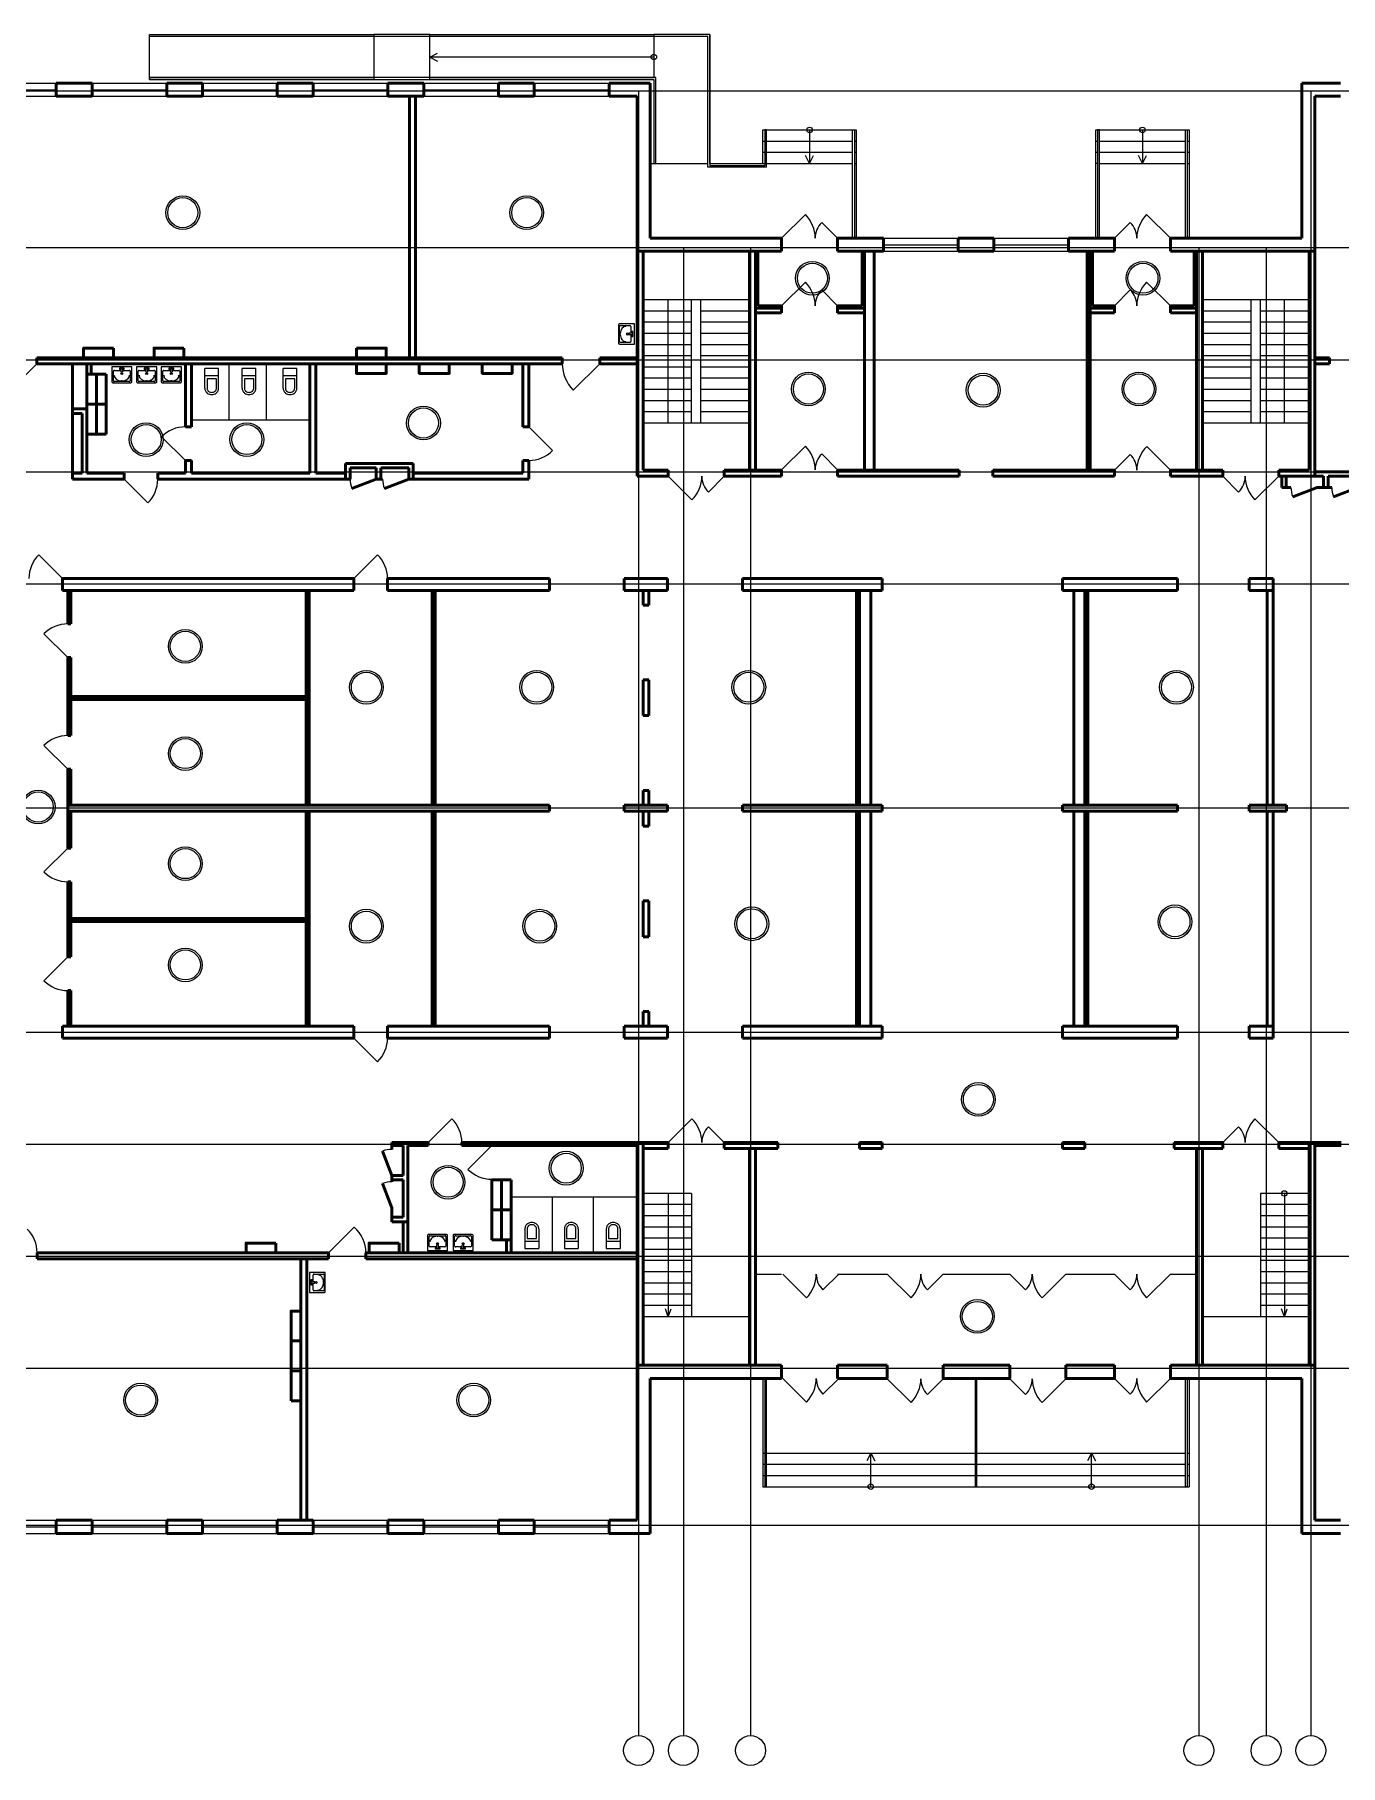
# Model space of a CAD drawing. Header units: metres. Extents: x 0 to 126, y 1 to 57.
# Drawn here: x 29.47 to 64.43, y 9.18 to 55.51 of the extents above; entities that cross this region are included whole.
import ezdxf

# ---------------------------------------------------------------- set-up
doc = ezdxf.new("R2010")
doc.units = ezdxf.units.M
doc.linetypes.add('ACAD_ISO04W100', pattern=[30, 24, -3, 0, -3])
for name, color, linetype in [('SANTEH', 7, 'Continuous'), ('Окна', 127, 'Continuous'), ('Оси', 30, 'Continuous'), ('Осн надпись', 7, 'Continuous'), ('размеры оси', 163, 'Continuous'), ('Сантехника', 7, 'Continuous')]:
    doc.layers.add(name, color=color, linetype=linetype)
doc.layers.add('Двери', color=250, linetype='Continuous', lineweight=5)
doc.layers.add('Стены', color=7, linetype='Continuous', lineweight=50)

# ---------------------------------------------------------------- blocks, each defined once
blk = doc.blocks.new('WC With Cistern_103')
at = {"layer": 'SANTEH', "linetype": 'Continuous'}
for p, q in [((0, 170), (0, 700)), ((370, 700), (0, 700)), ((370, 500), (0, 500)), ((370, 170), (370, 700)), ((60, 425), (60, 170)), ((310, 425), (60, 425)), ((310, 170), (310, 425))]:
    blk.add_line(p, q, dxfattribs=at)
for points in [[(0, 170), (1, 151), (4, 133), (10, 115), (17, 97), (27, 81), (38, 66), (51, 52), (65, 40)], [(60, 170), (61, 158), (63, 146), (66, 135), (71, 124), (77, 114), (84, 104), (92, 96), (101, 88)], [(65, 40), (92, 23), (122, 10), (153, 3), (185, 0), (217, 3), (248, 10), (278, 23), (305, 40)], [(101, 88), (120, 76), (141, 67), (163, 62), (185, 60), (207, 62), (229, 67), (250, 76), (269, 88)], [(269, 88), (278, 96), (286, 104), (293, 114), (299, 124), (304, 135), (307, 146), (309, 158), (310, 170)], [(305, 40), (319, 52), (332, 66), (343, 81), (353, 97), (360, 115), (366, 133), (369, 151), (370, 170)]]:
    blk.add_lwpolyline(points, dxfattribs=at)
blk = doc.blocks.new('Rac7')
at = {"color": 0}
for p, q in [((-39501, -24232), (-39501, -23830)), ((-39474, -23808), (-38988, -23808)), ((-39457, -23859), (-39457, -24115)), ((-39032, -23838), (-39430, -23838)), ((-39221, -23855), (-39241, -23855)), ((-39005, -24115), (-39005, -23859)), ((-39005, -23859), (-39005, -23859)), ((-38961, -23830), (-38961, -24232)), ((-38961, -24232), (-39501, -24232)), ((-39430, -24136), (-39253, -24136)), ((-39297, -24164), (-39253, -24164)), ((-39297, -24194), (-39297, -24164)), ((-39165, -24194), (-39297, -24194)), ((-39253, -24186), (-39253, -24094)), ((-39253, -24186), (-39209, -24186)), ((-39209, -24186), (-39209, -24094)), ((-39209, -24136), (-39032, -24136)), ((-39209, -24164), (-39165, -24164)), ((-39165, -24164), (-39165, -24194))]:
    blk.add_line(p, q, dxfattribs=at)
at = {"color": 0, "extrusion": (0, 0, -1)}
for centre, major_axis, start_param, end_param in [((-39474, -23830), (-27, 0), 0, 1.570796), ((-39430, -23859), (-27, 0), 0, 1.570796), ((-39241, -24007), (-194, 0), 0, 1.570796), ((-39231, -24104), (-25.3, 0), 0.552816, 2.588777), ((-39221, -24007), (-194, 0), 1.570796, 3.141593), ((-39032, -23859), (-27, 0), 1.570796, 3.141593), ((-38988, -23830), (-27, 0), 1.570796, 3.141593), ((-39430, -24115), (-27, 0), -1.570796, 0), ((-39032, -24115), (-27, 0), -3.141593, -1.570796)]:
    blk.add_ellipse(centre, major_axis=major_axis, ratio=0.785714, start_param=start_param, end_param=end_param, dxfattribs=at)
blk.add_ellipse((-39231, -24048), major_axis=(-27.9, 0), ratio=0.785714, dxfattribs=at)

msp = doc.modelspace()

# ---------------------------------------------------------------- linework, layer by layer
for p, q in [((40.051, 54.91), (40.261, 55.016)), ((46.051, 54.91), (40.051, 54.91)), ((40.051, 54.91), (40.261, 54.804)), ((50.221, 52.96), (50.221, 52.06)), ((59.131, 52.96), (59.131, 52.06)), ((50.221, 52.06), (50.115, 52.27)), ((50.221, 52.06), (50.327, 52.27)), ((59.131, 52.06), (59.025, 52.27)), ((59.131, 52.06), (59.237, 52.27)), ((48.611, 48.41), (45.761, 48.41)), ((46.437, 45.11), (46.437, 48.41)), ((47.061, 45.11), (47.061, 48.41)), ((47.311, 45.11), (47.311, 48.41)), ((63.591, 48.41), (60.741, 48.41)), ((62.041, 45.11), (62.041, 48.41)), ((62.291, 45.11), (62.291, 48.41)), ((62.931, 45.11), (62.931, 48.41)), ((47.061, 48.11), (45.761, 48.11)), ((47.061, 47.81), (45.761, 47.81)), ((48.611, 48.11), (47.311, 48.11)), ((48.611, 47.81), (47.311, 47.81)), ((62.041, 48.11), (60.741, 48.11)), ((62.041, 47.81), (60.741, 47.81)), ((63.591, 48.11), (62.291, 48.11)), ((63.591, 47.81), (62.291, 47.81)), ((47.061, 47.51), (45.761, 47.51)), ((48.611, 47.51), (47.311, 47.51)), ((62.041, 47.51), (60.741, 47.51)), ((63.591, 47.51), (62.291, 47.51)), ((47.061, 47.21), (45.761, 47.21)), ((47.061, 46.91), (45.761, 46.91)), ((48.611, 47.21), (47.311, 47.21)), ((48.611, 46.91), (47.311, 46.91)), ((62.041, 47.21), (60.741, 47.21)), ((62.041, 46.91), (60.741, 46.91)), ((63.591, 47.21), (62.291, 47.21)), ((63.591, 46.91), (62.291, 46.91)), ((47.061, 46.61), (45.761, 46.61)), ((48.611, 46.61), (47.311, 46.61)), ((62.041, 46.61), (60.741, 46.61)), ((63.591, 46.61), (62.291, 46.61)), ((47.061, 46.31), (45.761, 46.31)), ((47.061, 46.01), (45.761, 46.01)), ((48.611, 46.31), (47.311, 46.31)), ((48.611, 46.01), (47.311, 46.01)), ((62.041, 46.31), (60.741, 46.31)), ((62.041, 46.01), (60.741, 46.01)), ((63.591, 46.31), (62.291, 46.31)), ((63.591, 46.01), (62.291, 46.01)), ((47.061, 45.71), (45.761, 45.71)), ((47.061, 45.41), (45.761, 45.41)), ((48.611, 45.71), (47.311, 45.71)), ((48.611, 45.41), (47.311, 45.41)), ((62.041, 45.71), (60.741, 45.71)), ((62.041, 45.41), (60.741, 45.41)), ((63.591, 45.71), (62.291, 45.71)), ((63.591, 45.41), (62.291, 45.41)), ((48.611, 45.11), (45.761, 45.11)), ((63.591, 45.11), (60.741, 45.11)), ((47.061, 24.49), (45.761, 24.49)), ((47.061, 24.19), (45.761, 24.19)), ((46.437, 24.49), (46.437, 21.19)), ((47.061, 24.49), (47.061, 21.19)), ((62.291, 24.49), (62.291, 21.19)), ((63.591, 24.49), (62.291, 24.49)), ((63.591, 24.19), (62.291, 24.19)), ((62.931, 24.49), (62.931, 21.19)), ((47.061, 23.89), (45.761, 23.89)), ((63.591, 23.89), (62.291, 23.89)), ((47.061, 23.59), (45.761, 23.59)), ((47.061, 23.29), (45.761, 23.29)), ((63.591, 23.59), (62.291, 23.59)), ((63.591, 23.29), (62.291, 23.29)), ((47.061, 22.99), (45.761, 22.99)), ((63.591, 22.99), (62.291, 22.99)), ((47.061, 22.69), (45.761, 22.69)), ((47.061, 22.39), (45.761, 22.39)), ((63.591, 22.69), (62.291, 22.69)), ((63.591, 22.39), (62.291, 22.39)), ((47.061, 22.09), (45.761, 22.09)), ((47.061, 21.79), (45.761, 21.79)), ((63.591, 22.09), (62.291, 22.09)), ((63.591, 21.79), (62.291, 21.79)), ((47.061, 21.49), (45.761, 21.49)), ((46.437, 21.19), (46.36, 21.398)), ((46.437, 21.19), (46.515, 21.398)), ((63.591, 21.49), (62.291, 21.49)), ((62.931, 21.19), (62.853, 21.398)), ((62.931, 21.19), (63.008, 21.398)), ((48.611, 21.19), (45.761, 21.19)), ((63.591, 21.19), (60.741, 21.19)), ((51.859, 17.54), (51.753, 17.33)), ((51.859, 16.64), (51.859, 17.54)), ((51.859, 17.54), (51.965, 17.33)), ((57.768, 17.54), (57.662, 17.33)), ((57.768, 16.64), (57.768, 17.54)), ((57.768, 17.54), (57.874, 17.33))]:
    msp.add_line(p, q)
for centre in [(46.051, 54.91), (50.221, 52.96), (59.131, 52.96), (62.931, 24.49), (51.859, 16.64), (57.768, 16.64)]:
    msp.add_circle(centre, 0.0736)
at = {"color": 7, "linetype": 'Continuous', "lineweight": 13}
for centre, radius in [((33.441, 50.744), 0.452), ((33.441, 50.744), 0.402), ((42.648, 50.744), 0.452), ((42.648, 50.744), 0.402), ((50.296, 48.989), 0.452), ((50.296, 48.989), 0.402), ((59.146, 48.989), 0.452), ((59.146, 48.989), 0.402), ((50.189, 46.024), 0.452), ((50.189, 46.024), 0.402), ((54.868, 45.992), 0.452), ((54.868, 45.992), 0.402), ((59.039, 46.024), 0.452), ((59.039, 46.024), 0.402), ((39.884, 45.114), 0.452), ((39.884, 45.114), 0.402), ((32.461, 44.67), 0.452), ((32.461, 44.67), 0.402), ((35.156, 44.67), 0.452), ((35.156, 44.67), 0.402), ((33.509, 39.135), 0.452), ((33.509, 39.135), 0.402), ((38.355, 38.04), 0.452), ((42.916, 38.04), 0.452), ((48.593, 38.04), 0.452), ((60.042, 38.04), 0.452), ((38.355, 38.04), 0.402), ((42.916, 38.04), 0.402), ((48.593, 38.04), 0.402), ((60.042, 38.04), 0.402), ((33.509, 36.264), 0.452), ((33.509, 36.264), 0.402), ((29.569, 34.834), 0.452), ((29.569, 34.834), 0.402), ((33.509, 33.318), 0.452), ((33.509, 33.318), 0.402), ((38.355, 31.644), 0.452), ((38.355, 31.644), 0.402), ((42.996, 31.643), 0.452), ((42.996, 31.643), 0.402), ((48.674, 31.708), 0.452), ((48.674, 31.708), 0.402), ((60.002, 31.761), 0.452), ((60.002, 31.761), 0.402), ((33.509, 30.606), 0.452), ((33.509, 30.606), 0.402), ((54.739, 27.006), 0.452), ((54.739, 27.006), 0.402), ((43.705, 25.166), 0.452), ((43.705, 25.166), 0.402), ((40.543, 24.789), 0.452), ((40.543, 24.789), 0.402), ((54.711, 21.198), 0.452), ((54.711, 21.198), 0.402), ((32.313, 18.958), 0.452), ((32.313, 18.958), 0.402), ((41.23, 18.958), 0.452), ((41.23, 18.958), 0.402)]:
    msp.add_circle(centre, radius, dxfattribs=at)
at = {"layer": 'SANTEH'}
for p, q in [((34.671, 46.7), (34.671, 45.2)), ((35.671, 46.7), (35.671, 45.2)), ((33.671, 45.2), (36.841, 45.2)), ((42.231, 24.4), (45.601, 24.4)), ((43.331, 24.4), (43.331, 22.9)), ((44.431, 24.4), (44.431, 22.9))]:
    msp.add_line(p, q, dxfattribs=at)
for centre, start, end in [((38.621, 43.61), 180, 201.0579), ((39.491, 43.61), 180, 201.0579), ((63.808, 43.39), 180, 201.0579), ((64.901, 43.39), 180, 201.0579), ((39.041, 24.97), 90, 111.0579), ((39.041, 24.1), 90, 111.0579)]:
    msp.add_arc(centre, 0.7, start, end, dxfattribs=at)
at = {"layer": 'Двери'}
for p, q in [((49.471, 50.06), (50.107, 50.697)), ((59.881, 50.06), (59.244, 50.697)), ((50.971, 50.06), (50.546, 50.485)), ((58.381, 50.06), (58.805, 50.485)), ((49.471, 48.25), (50.107, 48.887)), ((50.971, 48.25), (50.546, 48.675)), ((58.381, 48.25), (58.805, 48.675)), ((59.881, 48.25), (59.244, 48.887)), ((29.531, 46.7), (28.824, 45.993)), ((44.601, 46.7), (43.894, 45.993)), ((42.701, 45.01), (43.337, 44.374)), ((33.511, 44.11), (32.874, 44.747)), ((49.471, 43.861), (50.108, 44.496)), ((59.881, 43.849), (59.245, 44.486)), ((50.971, 43.859), (50.547, 44.284)), ((58.381, 43.85), (58.806, 44.274)), ((31.871, 43.61), (32.507, 42.974)), ((46.436, 43.69), (47.072, 43.054)), ((47.936, 43.69), (47.511, 43.266)), ((61.281, 43.69), (61.705, 43.266)), ((62.781, 43.69), (62.144, 43.054)), ((30.221, 40.95), (29.584, 41.587)), ((38.021, 40.95), (38.657, 41.587)), ((30.361, 38.835), (29.724, 39.472)), ((30.361, 35.845), (29.724, 36.482)), ((30.361, 33.735), (29.724, 33.099)), ((30.361, 30.82), (29.724, 30.184)), ((38.021, 28.65), (38.657, 28.014)), ((40.011, 25.85), (40.647, 26.487)), ((46.436, 25.85), (47.072, 26.487)), ((62.781, 25.85), (62.144, 26.487)), ((47.936, 25.85), (47.511, 26.275)), ((61.281, 25.85), (61.705, 26.275)), ((41.711, 25.77), (41.074, 25.134)), ((37.342, 22.9), (38.027, 23.585)), ((48.771, 22.33), (49.471, 22.33)), ((49.5, 22.33), (50.136, 21.694)), ((51, 22.33), (50.576, 21.906)), ((50.971, 22.33), (52.3, 22.33)), ((52.3, 22.33), (52.936, 21.694)), ((53.8, 22.33), (53.376, 21.906)), ((53.8, 22.33), (55.581, 22.33)), ((55.581, 22.33), (56.005, 21.906)), ((57.081, 22.33), (56.444, 21.694)), ((57.081, 22.33), (58.381, 22.33)), ((58.381, 22.33), (58.805, 21.906)), ((59.881, 22.33), (59.244, 21.694)), ((59.881, 22.33), (60.581, 22.33)), ((49.5, 19.54), (50.136, 18.904)), ((51, 19.54), (50.576, 19.116)), ((52.3, 19.53), (52.936, 18.894)), ((53.8, 19.53), (53.376, 19.106)), ((55.581, 19.53), (56.005, 19.106)), ((57.081, 19.53), (56.444, 18.894)), ((58.381, 19.54), (58.805, 19.116)), ((59.881, 19.54), (59.244, 18.904))]:
    msp.add_line(p, q, dxfattribs=at)
for centre, radius, start, end in [((49.471, 50.06), 0.9, 0, 45), ((59.881, 50.06), 0.9, 135, 180), ((50.971, 50.06), 0.6, 135, 180), ((58.381, 50.06), 0.6, 0, 45), ((49.471, 48.25), 0.9, 0, 45), ((50.971, 48.25), 0.6, 135, 180), ((58.381, 48.25), 0.6, 0, 45), ((59.881, 48.25), 0.9, 135, 180), ((44.601, 46.7), 1, 180, 225), ((33.511, 44.11), 0.9, 90, 135), ((49.471, 43.861), 0.9, 359.934, 44.934), ((59.881, 43.849), 0.9, 134.934, 179.934), ((42.701, 45.01), 0.9, 270, 315), ((50.971, 43.859), 0.6, 134.934, 179.934), ((58.381, 43.85), 0.6, 359.934, 44.934), ((31.871, 43.61), 0.9, 315, 0), ((46.436, 43.69), 0.9, 315, 0), ((47.936, 43.69), 0.6, 180, 225), ((61.281, 43.69), 0.6, 315, 0), ((62.781, 43.69), 0.9, 180, 225), ((30.221, 40.95), 0.9, 135, 180), ((38.021, 40.95), 0.9, 0, 45), ((30.361, 38.835), 0.9, 90, 135), ((30.361, 35.845), 0.9, 90, 135), ((30.361, 33.735), 0.9, 225, 270), ((30.361, 30.82), 0.9, 225, 270), ((38.021, 28.65), 0.9, 315, 0), ((40.011, 25.85), 0.9, 0, 45), ((46.436, 25.85), 0.9, 0, 45), ((62.781, 25.85), 0.9, 135, 180), ((47.936, 25.85), 0.6, 135, 180), ((61.281, 25.85), 0.6, 0, 45), ((41.711, 25.77), 0.9, 225, 270), ((28.641, 22.9), 0.9, 0, 45), ((37.442, 22.9), 0.9, 0, 49.5062), ((49.5, 22.33), 0.9, 315, 0), ((51, 22.33), 0.6, 180, 225), ((52.3, 22.33), 0.9, 315, 0), ((53.8, 22.33), 0.6, 180, 225), ((55.581, 22.33), 0.6, 315, 0), ((57.081, 22.33), 0.9, 180, 225), ((58.381, 22.33), 0.6, 315, 0), ((59.881, 22.33), 0.9, 180, 225), ((49.5, 19.54), 0.9, 315, 0), ((51, 19.54), 0.6, 180, 225), ((52.3, 19.53), 0.9, 315, 0), ((53.8, 19.53), 0.6, 180, 225), ((55.581, 19.53), 0.6, 315, 0), ((57.081, 19.53), 0.9, 180, 225), ((58.381, 19.54), 0.6, 315, 0), ((59.881, 19.54), 0.9, 180, 225)]:
    msp.add_arc(centre, radius, start, end, dxfattribs=at)
at = {"layer": 'Окна'}
for p, q in [((28.051, 54.21), (30.051, 54.21)), ((31.011, 54.21), (33.011, 54.21)), ((33.971, 54.21), (35.971, 54.21)), ((36.931, 54.21), (38.931, 54.21)), ((39.891, 54.21), (41.891, 54.21)), ((42.851, 54.21), (44.851, 54.21)), ((28.051, 54.035), (30.051, 54.035)), ((28.051, 53.86), (30.051, 53.86)), ((31.011, 54.035), (33.011, 54.035)), ((31.011, 53.86), (33.011, 53.86)), ((33.971, 54.035), (35.971, 54.035)), ((33.971, 53.86), (35.971, 53.86)), ((36.931, 54.035), (38.931, 54.035)), ((36.931, 53.86), (38.931, 53.86)), ((39.891, 54.035), (41.891, 54.035)), ((39.891, 53.86), (41.891, 53.86)), ((42.851, 54.035), (44.851, 54.035)), ((42.851, 53.86), (44.851, 53.86)), ((52.196, 50.06), (54.196, 50.06)), ((55.156, 50.06), (57.156, 50.06)), ((52.196, 49.885), (54.196, 49.885)), ((52.196, 49.71), (54.196, 49.71)), ((55.156, 49.885), (57.156, 49.885)), ((55.156, 49.71), (57.156, 49.71)), ((28.051, 15.74), (30.051, 15.74)), ((28.051, 15.565), (30.051, 15.565)), ((28.051, 15.39), (30.051, 15.39)), ((31.011, 15.74), (33.011, 15.74)), ((31.011, 15.565), (33.011, 15.565)), ((31.011, 15.39), (33.011, 15.39)), ((33.971, 15.74), (35.971, 15.74)), ((33.971, 15.565), (35.971, 15.565)), ((33.971, 15.39), (35.971, 15.39)), ((36.931, 15.74), (38.931, 15.74)), ((36.931, 15.565), (38.931, 15.565)), ((36.931, 15.39), (38.931, 15.39)), ((39.891, 15.74), (41.891, 15.74)), ((39.891, 15.565), (41.891, 15.565)), ((39.891, 15.39), (41.891, 15.39)), ((42.851, 15.74), (44.851, 15.74)), ((42.851, 15.565), (44.851, 15.565)), ((42.851, 15.39), (44.851, 15.39))]:
    msp.add_line(p, q, dxfattribs=at)
at = {"layer": 'Оси', "linetype": 'ACAD_ISO04W100', "ltscale": 40}
for p, q in [((90.641, 54), (6.291, 54)), ((45.641, 54), (45.641, 9.979)), ((63.641, 54), (63.641, 9.979)), ((91.027, 49.8), (6.291, 49.8)), ((46.841, 49.8), (46.841, 9.979)), ((48.641, 49.8), (48.641, 9.979)), ((60.641, 49.8), (60.641, 9.979)), ((62.441, 49.8), (62.441, 9.979)), ((90.641, 46.8), (6.291, 46.8)), ((90.641, 43.8), (6.291, 43.8)), ((96.841, 40.8), (6.291, 40.8)), ((96.841, 34.8), (6.291, 34.8)), ((96.841, 28.8), (6.291, 28.8)), ((91.027, 25.8), (6.291, 25.8)), ((90.641, 22.8), (6.291, 22.8)), ((90.641, 19.8), (6.291, 19.8)), ((91.027, 15.6), (6.291, 15.6))]:
    msp.add_line(p, q, dxfattribs=at)
at = {"layer": 'Осн надпись', "ltscale": 40}
for centre in [(45.641, 9.579), (46.841, 9.579), (48.641, 9.579), (60.641, 9.579), (62.441, 9.579), (63.641, 9.579)]:
    msp.add_circle(centre, 0.4, dxfattribs=at)
at = {"layer": 'размеры оси', "color": 7, "lineweight": 13}
for p, q in [((48.971, 52.06), (48.971, 52.96)), ((48.971, 52.96), (51.471, 52.96)), ((51.471, 52.96), (51.471, 50.06)), ((57.881, 50.06), (57.881, 52.96)), ((57.881, 52.96), (60.381, 52.96)), ((60.381, 52.96), (60.381, 50.06)), ((45.951, 52.06), (47.501, 52.06)), ((47.551, 52.06), (49.021, 52.06)), ((49.071, 52.06), (51.371, 52.06)), ((51.421, 52.06), (51.471, 52.06)), ((57.931, 52.06), (57.881, 52.06)), ((57.981, 52.06), (60.281, 52.06)), ((60.331, 52.06), (60.381, 52.06)), ((48.971, 19.54), (48.971, 16.64)), ((60.381, 19.54), (60.381, 16.64)), ((48.971, 17.54), (49.021, 17.54)), ((49.071, 17.54), (54.651, 17.54)), ((54.701, 17.54), (60.281, 17.54)), ((60.331, 17.54), (60.381, 17.54)), ((48.971, 16.64), (60.381, 16.64))]:
    msp.add_line(p, q, dxfattribs=at)
at = {"layer": 'размеры оси', "color": 7, "lineweight": 0}
for p, q in [((48.971, 52.66), (49.021, 52.66)), ((48.971, 52.36), (49.021, 52.36)), ((49.071, 52.66), (51.371, 52.66)), ((49.071, 52.36), (51.371, 52.36)), ((51.421, 52.66), (51.471, 52.66)), ((51.421, 52.36), (51.471, 52.36)), ((57.881, 52.66), (57.931, 52.66)), ((57.881, 52.36), (57.931, 52.36)), ((57.981, 52.66), (60.281, 52.66)), ((57.981, 52.36), (60.281, 52.36)), ((60.331, 52.66), (60.381, 52.66)), ((60.331, 52.36), (60.381, 52.36)), ((48.971, 17.24), (49.021, 17.24)), ((49.071, 17.24), (54.651, 17.24)), ((54.701, 17.24), (60.281, 17.24)), ((60.331, 17.24), (60.381, 17.24)), ((48.971, 16.94), (49.021, 16.94)), ((49.071, 16.94), (54.651, 16.94)), ((54.701, 16.94), (60.281, 16.94)), ((60.331, 16.94), (60.381, 16.94))]:
    msp.add_line(p, q, dxfattribs=at)
at = {"layer": 'размеры оси', "color": 7, "lineweight": 13, "flags": 128}
for points in [[(47.501, 55.46), (32.551, 55.46), (32.551, 55.51)], [(46.051, 54.31), (40.051, 54.31), (40.051, 55.51), (46.051, 55.51), (46.051, 54.36)], [(47.551, 52.06), (47.551, 55.51), (46.051, 55.51), (46.051, 54.36)], [(47.501, 51.96), (47.501, 55.46)], [(47.551, 55.51), (47.551, 52.01)], [(46.101, 54.36), (32.551, 54.36), (32.551, 54.31), (46.051, 54.31)], [(46.051, 54.31), (46.051, 52.06), (46.101, 52.06), (46.101, 54.36)], [(46.051, 54.31), (46.051, 52.06), (47.501, 52.06)], [(49.071, 51.96), (49.071, 52.96), (49.021, 52.96), (49.021, 52.01)], [(57.981, 50.06), (57.981, 52.96), (57.931, 52.96), (57.931, 50.06)], [(49.071, 51.96), (47.501, 51.96)], [(47.551, 52.01), (49.021, 52.01)]]:
    msp.add_lwpolyline(points, dxfattribs=at)
at = {"layer": 'размеры оси', "color": 7, "lineweight": 13}
for points in [[(38.551, 54.31), (32.551, 54.31), (32.551, 55.51), (38.551, 55.51)], [(40.051, 55.51), (38.551, 55.51), (38.551, 54.31), (40.051, 54.31)], [(51.421, 52.96), (51.421, 50.06), (51.371, 50.06), (51.371, 52.96)], [(60.331, 52.96), (60.331, 50.06), (60.281, 50.06), (60.281, 52.96)], [(49.021, 19.54), (49.021, 16.64), (49.071, 16.64), (49.071, 19.54)], [(54.651, 19.54), (54.651, 16.64), (54.701, 16.64), (54.701, 19.54)], [(60.331, 19.54), (60.331, 16.64), (60.281, 16.64), (60.281, 19.54)]]:
    msp.add_3dface(points, dxfattribs=at)
at = {"layer": 'Стены'}
for p, q in [((30.051, 53.86), (30.051, 54.21)), ((30.051, 54.21), (31.011, 54.21)), ((31.011, 53.86), (31.011, 54.21)), ((33.011, 53.86), (33.011, 54.21)), ((33.011, 54.21), (33.971, 54.21)), ((33.971, 53.86), (33.971, 54.21)), ((35.971, 53.86), (35.971, 54.21)), ((35.971, 54.21), (36.931, 54.21)), ((36.931, 53.86), (36.931, 54.21)), ((38.931, 53.86), (38.931, 54.21)), ((38.931, 54.21), (39.891, 54.21)), ((39.891, 53.86), (39.891, 54.21)), ((41.891, 53.86), (41.891, 54.21)), ((41.891, 54.21), (42.851, 54.21)), ((42.851, 53.86), (42.851, 54.21)), ((44.851, 53.86), (44.851, 54.21)), ((44.851, 54.21), (45.951, 54.21)), ((45.951, 50.06), (45.951, 54.21)), ((63.401, 54.21), (63.401, 50.06)), ((64.431, 54.21), (63.401, 54.21)), ((30.051, 53.86), (31.011, 53.86)), ((33.011, 53.86), (33.971, 53.86)), ((35.971, 53.86), (36.931, 53.86)), ((38.931, 53.86), (39.891, 53.86)), ((39.511, 53.86), (39.511, 46.86)), ((39.671, 53.86), (39.671, 46.86)), ((41.891, 53.86), (42.851, 53.86)), ((44.851, 53.86), (45.601, 53.86)), ((45.601, 43.69), (45.601, 53.86)), ((63.751, 53.86), (63.751, 49.71)), ((64.431, 53.86), (63.751, 53.86)), ((49.471, 50.06), (45.951, 50.06)), ((49.471, 50.06), (49.471, 49.71)), ((50.971, 50.06), (50.971, 49.71)), ((52.196, 50.06), (50.971, 50.06)), ((52.196, 50.06), (52.196, 49.71)), ((54.196, 50.06), (54.196, 49.71)), ((55.156, 50.06), (54.196, 50.06)), ((55.156, 50.06), (55.156, 49.71)), ((58.381, 50.06), (57.156, 50.06)), ((57.156, 50.06), (57.156, 49.71)), ((58.381, 50.06), (58.381, 49.71)), ((63.401, 50.06), (59.881, 50.06)), ((59.881, 50.06), (59.881, 49.71)), ((49.471, 49.71), (45.601, 49.71)), ((45.761, 43.85), (45.761, 49.71)), ((48.611, 43.85), (48.611, 49.71)), ((48.771, 43.85), (48.771, 49.71)), ((48.836, 48.25), (48.836, 49.71)), ((52.196, 49.71), (50.971, 49.71)), ((51.626, 48.25), (51.626, 49.71)), ((51.691, 43.85), (51.691, 49.71)), ((51.951, 43.85), (51.951, 49.71)), ((55.156, 49.71), (54.196, 49.71)), ((58.381, 49.71), (57.156, 49.71)), ((57.651, 43.85), (57.651, 49.71)), ((57.731, 43.85), (57.731, 49.71)), ((57.796, 48.25), (57.796, 49.71)), ((63.751, 49.71), (59.881, 49.71)), ((60.516, 48.25), (60.516, 49.71)), ((60.581, 43.85), (60.581, 49.71)), ((60.741, 43.85), (60.741, 49.71)), ((63.591, 43.85), (63.591, 49.71)), ((63.751, 43.69), (63.751, 49.71)), ((49.471, 48.185), (48.771, 48.185)), ((49.471, 48.25), (48.836, 48.25)), ((49.471, 48.25), (49.471, 48.065)), ((51.626, 48.25), (50.971, 48.25)), ((50.971, 48.25), (50.971, 48.065)), ((51.691, 48.185), (50.971, 48.185)), ((58.381, 48.185), (57.731, 48.185)), ((58.381, 48.25), (57.796, 48.25)), ((58.381, 48.25), (58.381, 48.065)), ((60.516, 48.25), (59.881, 48.25)), ((59.881, 48.25), (59.881, 48.065)), ((60.581, 48.185), (59.881, 48.185)), ((49.471, 48.065), (48.771, 48.065)), ((51.691, 48.065), (50.971, 48.065)), ((58.381, 48.065), (57.731, 48.065)), ((60.581, 48.065), (59.881, 48.065)), ((29.531, 46.86), (29.531, 46.7)), ((29.531, 46.86), (43.601, 46.86)), ((43.601, 46.86), (43.601, 46.7)), ((44.601, 46.86), (44.601, 46.7)), ((44.601, 46.86), (45.601, 46.86)), ((63.751, 46.86), (64.136, 46.86)), ((64.136, 46.86), (64.136, 46.7)), ((29.531, 46.7), (43.601, 46.7)), ((30.491, 43.77), (30.491, 46.7)), ((30.871, 43.77), (30.871, 46.7)), ((30.871, 46.7), (31.391, 46.7)), ((30.871, 46.418), (30.871, 44.818)), ((31.391, 46.418), (30.871, 46.418)), ((30.991, 46.418), (30.991, 46.7)), ((31.131, 44.818), (31.131, 46.418)), ((31.391, 46.418), (31.391, 44.818)), ((33.511, 46.7), (33.511, 45.01)), ((33.671, 46.7), (33.671, 45.01)), ((36.841, 46.7), (36.841, 43.77)), ((37.001, 46.7), (37.001, 43.77)), ((42.541, 46.7), (42.541, 45.01)), ((42.701, 46.7), (42.701, 45.01)), ((44.601, 46.7), (45.601, 46.7)), ((63.751, 46.7), (64.136, 46.7)), ((30.491, 45.49), (30.871, 45.49)), ((30.491, 45.37), (30.491, 45.49)), ((30.871, 45.618), (31.391, 45.618)), ((30.491, 45.37), (30.751, 45.37)), ((30.751, 43.77), (30.751, 45.37)), ((33.511, 45.01), (33.671, 45.01)), ((42.541, 45.01), (42.701, 45.01)), ((30.871, 44.818), (31.391, 44.818)), ((33.511, 44.11), (33.671, 44.11)), ((33.511, 44.11), (33.511, 43.77)), ((33.671, 44.11), (33.671, 43.77)), ((37.801, 44.03), (37.801, 43.61)), ((37.801, 44.03), (39.611, 44.03)), ((39.611, 44.03), (39.611, 43.61)), ((42.541, 44.11), (42.701, 44.11)), ((42.541, 44.11), (42.541, 43.77)), ((42.701, 44.11), (42.701, 43.61)), ((30.491, 43.77), (30.751, 43.77)), ((30.491, 43.77), (30.491, 43.61)), ((30.491, 43.61), (31.871, 43.61)), ((30.871, 43.77), (31.871, 43.77)), ((31.871, 43.77), (31.871, 43.61)), ((32.771, 43.77), (32.771, 43.61)), ((32.771, 43.77), (33.511, 43.77)), ((32.771, 43.61), (37.921, 43.61)), ((33.671, 43.77), (36.841, 43.77)), ((37.001, 43.77), (37.801, 43.77)), ((37.921, 43.91), (37.921, 43.61)), ((37.921, 43.91), (38.621, 43.91)), ((38.621, 43.61), (37.967, 43.359)), ((38.621, 43.91), (38.621, 43.61)), ((38.621, 43.61), (38.791, 43.61)), ((38.741, 43.91), (38.741, 43.61)), ((38.741, 43.91), (39.491, 43.91)), ((39.491, 43.61), (38.837, 43.359)), ((39.491, 43.91), (39.491, 43.61)), ((39.491, 43.61), (42.701, 43.61)), ((39.611, 43.77), (42.541, 43.77)), ((46.436, 43.69), (45.601, 43.69)), ((46.436, 43.85), (45.761, 43.85)), ((46.436, 43.85), (46.436, 43.69)), ((49.471, 43.85), (47.936, 43.85)), ((47.936, 43.85), (47.936, 43.69)), ((49.471, 43.69), (47.936, 43.69)), ((49.471, 43.85), (49.471, 43.69)), ((50.971, 43.85), (50.971, 43.69)), ((54.226, 43.85), (50.971, 43.85)), ((54.226, 43.69), (50.971, 43.69)), ((54.226, 43.85), (54.226, 43.69)), ((58.381, 43.85), (55.126, 43.85)), ((55.126, 43.85), (55.126, 43.69)), ((58.381, 43.69), (55.126, 43.69)), ((58.381, 43.85), (58.381, 43.69)), ((61.281, 43.85), (59.881, 43.85)), ((59.881, 43.85), (59.881, 43.69)), ((61.281, 43.69), (59.881, 43.69)), ((61.281, 43.85), (61.281, 43.69)), ((63.591, 43.85), (62.781, 43.85)), ((62.781, 43.85), (62.781, 43.69)), ((63.751, 43.69), (62.781, 43.69)), ((62.861, 43.69), (62.861, 43.39)), ((62.981, 43.69), (62.981, 43.39)), ((63.751, 43.81), (65.021, 43.81)), ((63.751, 43.69), (63.981, 43.69)), ((63.981, 43.69), (63.981, 43.39)), ((64.101, 43.69), (64.101, 43.39)), ((64.101, 43.69), (64.901, 43.69)), ((63.108, 43.39), (62.861, 43.39)), ((63.808, 43.39), (63.154, 43.139)), ((64.201, 43.39), (63.808, 43.39)), ((64.901, 43.39), (64.247, 43.139)), ((30.221, 40.63), (30.221, 40.95)), ((30.221, 40.95), (38.021, 40.95)), ((38.021, 40.95), (38.021, 40.63)), ((38.921, 40.95), (38.921, 40.63)), ((38.921, 40.95), (43.261, 40.95)), ((43.261, 40.95), (43.261, 40.63)), ((45.261, 40.95), (45.261, 40.63)), ((45.261, 40.95), (46.421, 40.95)), ((46.421, 40.95), (46.421, 40.63)), ((48.421, 40.95), (48.421, 40.63)), ((48.421, 40.95), (52.161, 40.95)), ((52.161, 40.63), (52.161, 40.95)), ((56.991, 40.95), (60.071, 40.95)), ((56.991, 40.63), (56.991, 40.95)), ((60.071, 40.63), (60.071, 40.95)), ((61.991, 40.95), (62.631, 40.95)), ((61.991, 40.63), (61.991, 40.95)), ((62.631, 34.88), (62.631, 40.95)), ((30.221, 40.63), (38.021, 40.63)), ((30.361, 39.735), (30.361, 40.63)), ((30.441, 39.735), (30.441, 40.63)), ((36.741, 34.88), (36.741, 40.63)), ((36.821, 34.88), (36.821, 40.63)), ((38.921, 40.63), (43.261, 40.63)), ((40.121, 34.88), (40.121, 40.63)), ((40.201, 34.88), (40.201, 40.63)), ((45.261, 40.63), (46.421, 40.63)), ((45.761, 40.63), (45.761, 40.24)), ((45.921, 40.63), (45.921, 40.24)), ((48.421, 40.63), (52.161, 40.63)), ((51.481, 34.88), (51.481, 40.63)), ((51.561, 34.88), (51.561, 40.63)), ((51.861, 34.88), (51.861, 40.63)), ((56.991, 40.63), (60.071, 40.63)), ((57.291, 34.88), (57.291, 40.63)), ((57.591, 34.88), (57.591, 40.63)), ((57.671, 34.88), (57.671, 40.63)), ((61.991, 40.63), (62.631, 40.63)), ((62.471, 34.88), (62.471, 40.63)), ((45.761, 40.24), (45.921, 40.24)), ((30.441, 39.735), (30.361, 39.735)), ((30.361, 36.745), (30.361, 38.835)), ((30.441, 38.835), (30.361, 38.835)), ((30.441, 36.745), (30.441, 38.835)), ((45.761, 38.24), (45.921, 38.24)), ((45.761, 38.24), (45.761, 37.28)), ((45.921, 38.24), (45.921, 37.28)), ((30.441, 37.79), (36.741, 37.79)), ((30.441, 37.71), (36.741, 37.71)), ((45.761, 37.28), (45.921, 37.28)), ((30.441, 36.745), (30.361, 36.745)), ((30.441, 35.845), (30.361, 35.845)), ((30.361, 33.735), (30.361, 35.845)), ((30.441, 34.88), (30.441, 35.845)), ((45.761, 35.28), (45.921, 35.28)), ((45.761, 35.28), (45.761, 34.88)), ((45.921, 35.28), (45.921, 34.88)), ((30.361, 34.88), (43.261, 34.88)), ((43.261, 34.88), (43.261, 34.72)), ((45.261, 34.88), (46.421, 34.88)), ((45.261, 34.88), (45.261, 34.72)), ((46.421, 34.88), (46.421, 34.72)), ((48.421, 34.88), (52.161, 34.88)), ((48.421, 34.88), (48.421, 34.72)), ((52.161, 34.72), (52.161, 34.88)), ((56.991, 34.72), (56.991, 34.88)), ((56.991, 34.88), (60.071, 34.88)), ((60.071, 34.72), (60.071, 34.88)), ((61.991, 34.88), (62.991, 34.88)), ((61.991, 34.72), (61.991, 34.88)), ((62.991, 34.72), (62.991, 34.88)), ((30.361, 34.72), (43.261, 34.72)), ((30.441, 33.735), (30.441, 34.72)), ((36.741, 28.97), (36.741, 34.72)), ((36.821, 28.97), (36.821, 34.72)), ((40.121, 28.97), (40.121, 34.72)), ((40.201, 28.97), (40.201, 34.72)), ((45.261, 34.72), (46.421, 34.72)), ((45.761, 34.72), (45.761, 34.32)), ((45.761, 34.32), (45.921, 34.32)), ((45.921, 34.72), (45.921, 34.32)), ((48.421, 34.72), (52.161, 34.72)), ((51.481, 28.97), (51.481, 34.72)), ((51.561, 28.97), (51.561, 34.72)), ((51.861, 28.97), (51.861, 34.72)), ((56.991, 34.72), (60.071, 34.72)), ((57.291, 28.97), (57.291, 34.72)), ((57.591, 28.97), (57.591, 34.72)), ((57.671, 28.97), (57.671, 34.72)), ((61.991, 34.72), (62.991, 34.72)), ((62.471, 28.97), (62.471, 34.72)), ((62.631, 28.65), (62.631, 34.72)), ((30.441, 33.735), (30.361, 33.735)), ((30.441, 32.835), (30.361, 32.835)), ((30.361, 30.82), (30.361, 32.835)), ((30.441, 30.82), (30.441, 32.835)), ((45.761, 32.32), (45.921, 32.32)), ((45.761, 32.32), (45.761, 31.36)), ((45.921, 32.32), (45.921, 31.36)), ((30.441, 31.85), (36.741, 31.85)), ((30.441, 31.77), (36.741, 31.77)), ((45.761, 31.36), (45.921, 31.36)), ((30.441, 30.82), (30.361, 30.82)), ((30.361, 28.97), (30.361, 29.92)), ((30.441, 29.92), (30.361, 29.92)), ((30.441, 28.97), (30.441, 29.92)), ((45.761, 29.36), (45.921, 29.36)), ((45.761, 29.36), (45.761, 28.97)), ((45.921, 29.36), (45.921, 28.97)), ((30.221, 28.65), (30.221, 28.97)), ((30.221, 28.97), (38.021, 28.97)), ((38.021, 28.97), (38.021, 28.65)), ((38.921, 28.97), (38.921, 28.65)), ((38.921, 28.97), (43.261, 28.97)), ((43.261, 28.97), (43.261, 28.65)), ((45.261, 28.97), (46.421, 28.97)), ((45.261, 28.97), (45.261, 28.65)), ((46.421, 28.97), (46.421, 28.65)), ((48.421, 28.97), (52.161, 28.97)), ((48.421, 28.97), (48.421, 28.65)), ((52.161, 28.65), (52.161, 28.97)), ((56.991, 28.65), (56.991, 28.97)), ((56.991, 28.97), (60.071, 28.97)), ((60.071, 28.65), (60.071, 28.97)), ((61.991, 28.65), (61.991, 28.97)), ((61.991, 28.97), (62.631, 28.97)), ((30.221, 28.65), (38.021, 28.65)), ((38.921, 28.65), (43.261, 28.65)), ((45.261, 28.65), (46.421, 28.65)), ((48.421, 28.65), (52.161, 28.65)), ((56.991, 28.65), (60.071, 28.65)), ((61.991, 28.65), (62.631, 28.65)), ((39.041, 24.97), (38.789, 25.624)), ((39.041, 25.85), (40.011, 25.85)), ((39.041, 25.85), (39.041, 25.77)), ((39.041, 25.67), (39.041, 25.85)), ((39.041, 25.77), (39.341, 25.77)), ((39.341, 25.77), (39.341, 24.97)), ((39.461, 25.77), (39.461, 22.9)), ((39.461, 25.77), (40.011, 25.77)), ((40.011, 25.77), (40.011, 25.85)), ((40.911, 25.77), (40.911, 25.85)), ((40.911, 25.85), (45.471, 25.85)), ((40.911, 25.77), (45.601, 25.77)), ((45.471, 25.85), (45.951, 25.85)), ((45.601, 25.85), (45.601, 15.74)), ((45.601, 25.85), (45.761, 25.85)), ((45.761, 25.85), (45.761, 19.89)), ((45.761, 25.69), (46.436, 25.69)), ((45.951, 25.85), (46.436, 25.85)), ((46.436, 25.85), (46.436, 25.69)), ((47.936, 25.85), (47.936, 25.69)), ((47.936, 25.85), (49.371, 25.85)), ((47.936, 25.69), (49.371, 25.69)), ((48.611, 25.69), (48.611, 19.89)), ((48.771, 25.69), (48.771, 19.89)), ((49.371, 25.85), (49.371, 25.69)), ((51.561, 25.85), (51.561, 25.69)), ((51.561, 25.85), (52.161, 25.85)), ((51.561, 25.69), (52.161, 25.69)), ((52.161, 25.85), (52.161, 25.69)), ((56.991, 25.85), (56.991, 25.69)), ((56.991, 25.85), (57.591, 25.85)), ((56.991, 25.69), (57.591, 25.69)), ((57.591, 25.85), (57.591, 25.69)), ((59.981, 25.85), (59.981, 25.69)), ((59.981, 25.85), (60.581, 25.85)), ((59.981, 25.69), (60.581, 25.69)), ((60.581, 25.85), (61.281, 25.85)), ((60.581, 25.69), (60.581, 19.89)), ((60.581, 25.69), (61.281, 25.69)), ((60.741, 25.69), (60.741, 19.89)), ((61.281, 25.85), (61.281, 25.69)), ((62.781, 25.85), (62.781, 25.69)), ((62.781, 25.85), (63.751, 25.85)), ((62.781, 25.69), (63.591, 25.69)), ((63.591, 25.85), (63.591, 19.89)), ((63.751, 25.85), (63.751, 15.74)), ((63.751, 25.85), (64.451, 25.85)), ((63.751, 25.85), (63.751, 19.89)), ((63.751, 25.77), (64.451, 25.77)), ((39.041, 24.1), (38.789, 24.754)), ((39.041, 24.97), (39.341, 24.97)), ((39.041, 24.97), (39.041, 24.85)), ((39.041, 24.8), (39.041, 24.97)), ((39.041, 24.85), (39.341, 24.85)), ((39.341, 24.85), (39.341, 23.85)), ((41.711, 24.85), (42.231, 24.85)), ((41.711, 24.85), (41.711, 23.25)), ((41.971, 23.25), (41.971, 24.85)), ((42.231, 24.85), (42.231, 22.9)), ((39.041, 23.73), (39.041, 24.1)), ((39.041, 23.85), (39.341, 23.85)), ((39.041, 23.85), (39.041, 23.73)), ((39.041, 23.73), (39.461, 23.73)), ((39.341, 23.73), (39.341, 22.9)), ((41.711, 24.05), (42.231, 24.05)), ((41.711, 23.25), (42.231, 23.25)), ((42.111, 23.25), (42.111, 22.9)), ((29.541, 22.74), (29.541, 22.9)), ((29.541, 22.9), (37.342, 22.9)), ((29.541, 22.74), (37.342, 22.74)), ((36.601, 22.74), (36.601, 15.74)), ((36.761, 22.74), (36.761, 15.74)), ((37.342, 22.74), (37.342, 22.9)), ((38.342, 22.74), (38.342, 22.9)), ((38.342, 22.9), (45.601, 22.9)), ((38.342, 22.74), (45.601, 22.74)), ((49.471, 19.89), (45.601, 19.89)), ((45.951, 19.54), (45.951, 15.39)), ((49.471, 19.54), (45.951, 19.54)), ((49.471, 19.89), (49.471, 19.54)), ((50.971, 19.89), (50.971, 19.54)), ((52.3, 19.89), (50.971, 19.89)), ((52.3, 19.54), (50.971, 19.54)), ((52.3, 19.89), (52.3, 19.54)), ((53.8, 19.89), (53.8, 19.54)), ((55.581, 19.89), (53.8, 19.89)), ((55.581, 19.54), (53.8, 19.54)), ((55.581, 19.89), (55.581, 19.54)), ((57.081, 19.89), (57.081, 19.54)), ((58.381, 19.89), (57.081, 19.89)), ((58.381, 19.54), (57.081, 19.54)), ((58.381, 19.89), (58.381, 19.54)), ((63.751, 19.89), (59.881, 19.89)), ((59.881, 19.89), (59.881, 19.54)), ((63.401, 19.54), (59.881, 19.54)), ((63.401, 19.54), (63.401, 15.39)), ((30.051, 15.74), (31.011, 15.74)), ((30.051, 15.74), (30.051, 15.39)), ((30.051, 15.39), (31.011, 15.39)), ((31.011, 15.74), (31.011, 15.39)), ((33.011, 15.74), (33.971, 15.74)), ((33.011, 15.74), (33.011, 15.39)), ((33.011, 15.39), (33.971, 15.39)), ((33.971, 15.74), (33.971, 15.39)), ((35.971, 15.74), (36.931, 15.74)), ((35.971, 15.74), (35.971, 15.39)), ((35.971, 15.39), (36.931, 15.39)), ((36.931, 15.74), (36.931, 15.39)), ((38.931, 15.74), (39.891, 15.74)), ((38.931, 15.74), (38.931, 15.39)), ((38.931, 15.39), (39.891, 15.39)), ((39.891, 15.74), (39.891, 15.39)), ((41.891, 15.74), (42.851, 15.74)), ((41.891, 15.74), (41.891, 15.39)), ((41.891, 15.39), (42.851, 15.39)), ((42.851, 15.74), (42.851, 15.39)), ((44.851, 15.74), (45.601, 15.74)), ((44.851, 15.74), (44.851, 15.39)), ((44.851, 15.39), (45.951, 15.39)), ((64.431, 15.39), (63.401, 15.39)), ((64.431, 15.74), (63.751, 15.74))]:
    msp.add_line(p, q, dxfattribs=at)
for points in [[(31.583, 47.12), (31.583, 46.86), (30.783, 46.86), (30.783, 47.12)], [(33.473, 47.12), (33.473, 46.86), (32.673, 46.86), (32.673, 47.12)], [(38.089, 47.12), (38.089, 46.86), (38.889, 46.86), (38.889, 47.12)], [(38.089, 46.7), (38.089, 46.44), (38.889, 46.44), (38.889, 46.7)], [(40.573, 46.7), (40.573, 46.44), (39.773, 46.44), (39.773, 46.7)], [(42.256, 46.7), (42.256, 46.44), (41.456, 46.44), (41.456, 46.7)], [(30.871, 44.818), (31.131, 44.818), (31.131, 45.618), (30.871, 45.618)], [(41.711, 23.25), (41.971, 23.25), (41.971, 24.05), (41.711, 24.05)], [(35.936, 23.16), (35.936, 22.9), (35.136, 22.9), (35.136, 23.16)], [(39.229, 23.16), (39.229, 22.9), (38.429, 22.9), (38.429, 23.16)], [(36.341, 20.54), (36.601, 20.54), (36.601, 21.34), (36.341, 21.34)], [(36.341, 19.74), (36.601, 19.74), (36.601, 20.54), (36.341, 20.54)], [(36.341, 18.94), (36.601, 18.94), (36.601, 19.74), (36.341, 19.74)]]:
    msp.add_lwpolyline(points, close=True, dxfattribs=at)

# ---------------------------------------------------------------- block references
at = {"layer": 'размеры оси', "color": 7, "lineweight": 0, "xscale": 0.001, "yscale": -0.001, "zscale": 0.001}
for p, rotation in [((21.298, 8.266), 270), ((1.03, 47.197), 180), ((1.714, 47.197), 180), ((61.064, 61.338), 89.99999999999999)]:
    msp.add_blockref('Rac7', p, dxfattribs=dict(at, rotation=rotation))
for p in [(71.039, 22.385), (71.705, 22.385), (72.364, 22.385)]:
    msp.add_blockref('Rac7', p, dxfattribs=at)
at = {"layer": 'Сантехника', "color": 0, "lineweight": -2, "xscale": 0.001, "yscale": 0.001, "zscale": 0.001}
for p in [(34.031, 45.874), (35.03, 45.874), (36.126, 45.874)]:
    msp.add_blockref('WC With Cistern_103', p, dxfattribs=at)
at = {"layer": 'Сантехника', "color": 0, "lineweight": -2, "xscale": 0.001, "yscale": 0.001, "zscale": 0.001, "rotation": 180}
for p in [(42.969, 23.712), (44.025, 23.712), (45.149, 23.712)]:
    msp.add_blockref('WC With Cistern_103', p, dxfattribs=at)

doc.saveas('drawing.dxf')
